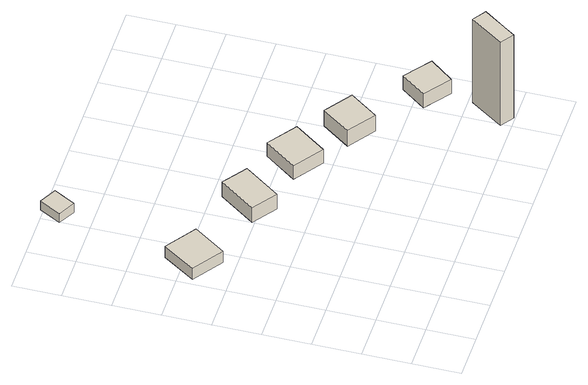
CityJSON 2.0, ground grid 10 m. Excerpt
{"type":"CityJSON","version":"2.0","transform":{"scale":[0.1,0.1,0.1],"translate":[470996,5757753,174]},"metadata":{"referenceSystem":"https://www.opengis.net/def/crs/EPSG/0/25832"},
"CityObjects":{
"building1":{"type":"Building","attributes":{"Gemeindeschluessel":"05711000","BezugspunktDach":"2000","function":"31001_1310","measuredHeight":3.29},"address":[{"country":"Germany","locality":"Bielefeld","thoroughfareNumber":"138","thoroughfareName":"Senner Hellweg"}],"geometry":[{"type":"Solid","lod":"1","boundaries":[[[[0,1,2,3]],[[4,5,6,7]],[[4,7,3,2]],[[5,4,2,1]],[[6,5,1,0]],[[7,6,0,3]]]]}]},
"building2":{"type":"Building","attributes":{"Gemeindeschluessel":"05711000","BezugspunktDach":"2000","function":"31001_1310","measuredHeight":2.29},"address":[{"country":"Germany","locality":"Bielefeld","thoroughfareNumber":"138","thoroughfareName":"Senner Hellweg"}],"geometry":[{"type":"Solid","lod":"1","boundaries":[[[[8,9,10,11]],[[12,13,14,15]],[[12,15,11,10]],[[13,12,10,9]],[[14,13,9,8]],[[15,14,8,11]]]]}]},
"building3":{"type":"Building","attributes":{"Gemeindeschluessel":"05711000","BezugspunktDach":"2000","function":"31001_1310","measuredHeight":4.42},"address":[{"country":"Germany","locality":"Bielefeld","thoroughfareNumber":"138","thoroughfareName":"Senner Hellweg"}],"geometry":[{"type":"Solid","lod":"1","boundaries":[[[[16,17,18,19]],[[20,21,22,23]],[[20,23,19,18]],[[21,20,18,17]],[[22,21,17,16]],[[23,22,16,19]]]]}]},
"building4":{"type":"Building","attributes":{"Gemeindeschluessel":"05711000","BezugspunktDach":"2000","function":"31001_1310","measuredHeight":3.55},"address":[{"country":"Germany","locality":"Bielefeld","thoroughfareNumber":"138","thoroughfareName":"Senner Hellweg"}],"geometry":[{"type":"Solid","lod":"1","boundaries":[[[[24,25,26,27]],[[28,29,30,31]],[[28,31,27,26]],[[29,28,26,25]],[[30,29,25,24]],[[31,30,24,27]]]]}]},
"building5":{"type":"Building","attributes":{"Gemeindeschluessel":"05711000","BezugspunktDach":"2000","function":"31001_1310","measuredHeight":4.89},"address":[{"country":"Germany","locality":"Bielefeld","thoroughfareNumber":"138","thoroughfareName":"Senner Hellweg"}],"geometry":[{"type":"Solid","lod":"1","boundaries":[[[[32,33,34,35]],[[36,37,38,39]],[[36,39,35,34]],[[37,36,34,33]],[[38,37,33,32]],[[39,38,32,35]]]]}]},
"building6":{"type":"Building","attributes":{"Gemeindeschluessel":"05711000","BezugspunktDach":"2000","function":"31001_9998","measuredHeight":21.77},"address":[{"country":"Germany","locality":"Bielefeld","thoroughfareNumber":"138","thoroughfareName":"Senner Hellweg"}],"geometry":[{"type":"Solid","lod":"1","boundaries":[[[[40,41,42,43,44]],[[45,46,47,48,49]],[[45,49,44,43]],[[46,45,43,42]],[[47,46,42,41]],[[48,47,41,40]],[[49,48,40,44]]]]}]},
"building7":{"type":"Building","attributes":{"Gemeindeschluessel":"05711000","BezugspunktDach":"2000","function":"31001_1310","measuredHeight":3.54},"address":[{"country":"Germany","locality":"Bielefeld","thoroughfareNumber":"138","thoroughfareName":"Senner Hellweg"}],"geometry":[{"type":"Solid","lod":"1","boundaries":[[[[50,51,52,53]],[[54,55,56,57]],[[54,57,53,52]],[[55,54,52,51]],[[56,55,51,50]],[[57,56,50,53]]]]}]}
},
"vertices":[
[47,536,52],[1,468,52],[64,425,52],[111,492,52],[64,425,23],[1,468,23],[47,536,23],[111,492,23],
[92,798,64],[67,753,64],[103,734,64],[128,779,64],[103,734,41],[67,753,41],[92,798,41],[128,779,41],
[242,478,62],[187,402,62],[237,366,62],[292,442,62],[237,366,24],[187,402,24],[242,478,24],[292,442,24],
[381,428,54],[332,361,54],[392,318,54],[441,385,54],[392,318,19],[332,361,19],[381,428,19],[441,385,19],
[499,347,55],[456,288,55],[512,248,55],[555,307,55],[512,248,14],[456,288,14],[499,347,14],[555,307,14],
[674,74,227],[646,93,227],[597,23,227],[625,4,227],[642,28,227],[625,4,10],[597,23,10],[646,93,10],[674,74,10],[642,28,10],
[640,230,50],[601,178,50],[655,137,50],[695,188,50],[655,137,14],[601,178,14],[640,230,14],[695,188,14]
]}
